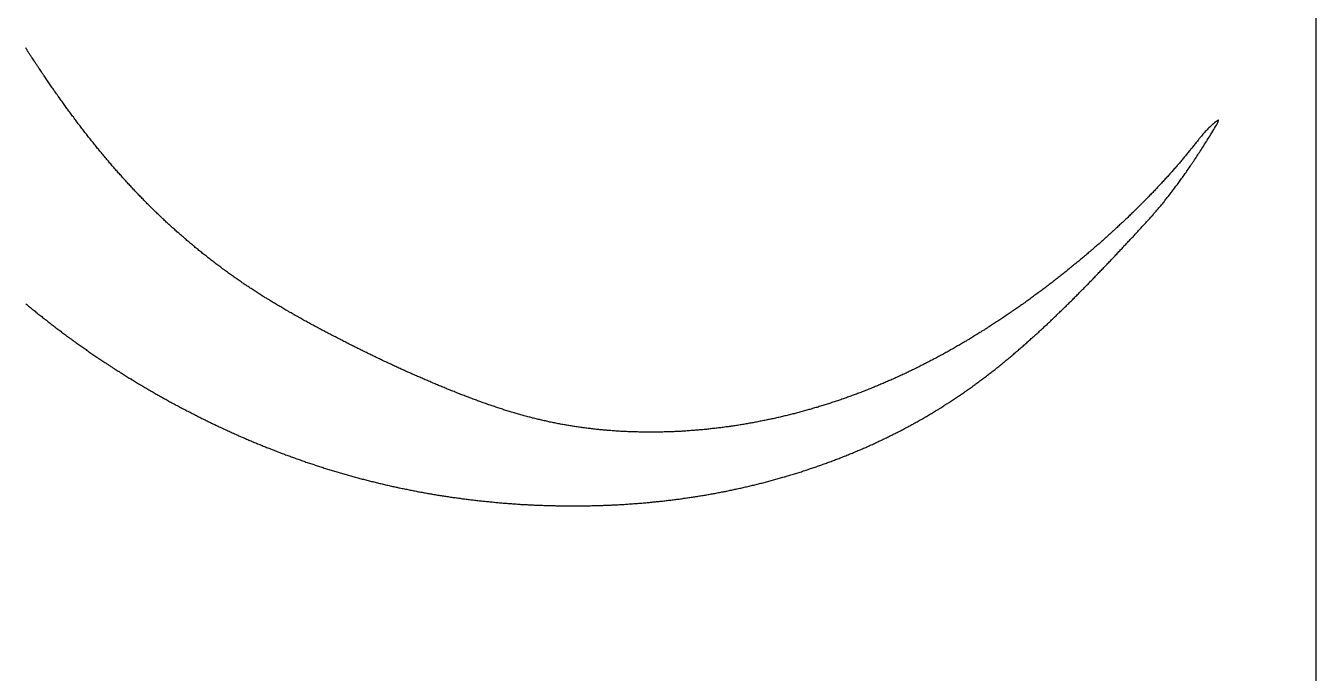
# Model space of a CAD drawing. Extents: x 63 to 788, y 423 to 1014.
# Drawn here: x 536.09 to 547, y 810.43 to 815.9 of the extents above; entities that cross this region are included whole.
import ezdxf

# ---------------------------------------------------------------- set-up
doc = ezdxf.new("R2010")
doc.units = 0
doc.header["$MEASUREMENT"] = 0
doc.layers.add('LAYER_1', color=7, linetype='CONTINUOUS')

msp = doc.modelspace()

# ---------------------------------------------------------------- linework, layer by layer
at = {"layer": 'LAYER_1', "color": 1}
msp.add_polyline3d([(546.998, 809.872, 0), (546.998, 810.524, 0), (546.998, 811.177, 0), (546.998, 811.83, 0), (546.998, 812.482, 0), (546.998, 813.135, 0), (546.998, 813.787, 0), (546.998, 814.44, 0), (546.998, 815.093, 0), (546.998, 815.745, 0), (546.998, 816.398, 0)], dxfattribs=at)
at = {"layer": 'LAYER_1', "color": 7}
msp.add_polyline3d([(536.087, 813.554, 0), (536.095, 813.547, 0), (536.102, 813.541, 0), (536.11, 813.535, 0), (536.118, 813.528, 0), (536.126, 813.522, 0), (536.134, 813.515, 0), (536.142, 813.509, 0), (536.15, 813.502, 0), (536.157, 813.496, 0), (536.165, 813.49, 0), (536.173, 813.483, 0), (536.181, 813.477, 0), (536.189, 813.47, 0), (536.197, 813.464, 0), (536.205, 813.458, 0), (536.213, 813.451, 0), (536.221, 813.445, 0), (536.229, 813.439, 0), (536.237, 813.432, 0), (536.245, 813.426, 0), (536.253, 813.42, 0), (536.261, 813.414, 0), (536.269, 813.407, 0), (536.277, 813.401, 0), (536.285, 813.395, 0), (536.293, 813.389, 0), (536.301, 813.382, 0), (536.309, 813.376, 0), (536.317, 813.37, 0), (536.325, 813.364, 0), (536.333, 813.358, 0), (536.341, 813.351, 0), (536.349, 813.345, 0), (536.357, 813.339, 0), (536.365, 813.333, 0), (536.374, 813.327, 0), (536.382, 813.321, 0), (536.39, 813.315, 0), (536.398, 813.309, 0), (536.406, 813.303, 0), (536.414, 813.297, 0), (536.422, 813.29, 0), (536.431, 813.284, 0), (536.439, 813.278, 0), (536.447, 813.272, 0), (536.455, 813.266, 0), (536.463, 813.26, 0), (536.472, 813.254, 0), (536.48, 813.248, 0), (536.488, 813.242, 0), (536.496, 813.236, 0), (536.505, 813.231, 0), (536.513, 813.225, 0), (536.521, 813.219, 0), (536.529, 813.213, 0), (536.538, 813.207, 0), (536.546, 813.201, 0), (536.554, 813.195, 0), (536.563, 813.189, 0), (536.571, 813.183, 0), (536.579, 813.178, 0), (536.588, 813.172, 0), (536.596, 813.166, 0), (536.604, 813.16, 0), (536.613, 813.154, 0), (536.621, 813.148, 0), (536.629, 813.143, 0), (536.638, 813.137, 0), (536.646, 813.131, 0), (536.655, 813.125, 0), (536.663, 813.12, 0), (536.671, 813.114, 0), (536.68, 813.108, 0), (536.688, 813.103, 0), (536.697, 813.097, 0), (536.705, 813.091, 0), (536.714, 813.085, 0), (536.722, 813.08, 0), (536.731, 813.074, 0), (536.739, 813.069, 0), (536.748, 813.063, 0), (536.756, 813.057, 0), (536.765, 813.052, 0), (536.773, 813.046, 0), (536.782, 813.041, 0), (536.79, 813.035, 0), (536.799, 813.029, 0), (536.807, 813.024, 0), (536.816, 813.018, 0), (536.824, 813.013, 0), (536.833, 813.007, 0), (536.841, 813.002, 0), (536.85, 812.996, 0), (536.859, 812.991, 0), (536.867, 812.985, 0), (536.876, 812.98, 0), (536.884, 812.974, 0), (536.893, 812.969, 0), (536.902, 812.964, 0), (536.91, 812.958, 0), (536.919, 812.953, 0), (536.927, 812.947, 0), (536.936, 812.942, 0), (536.945, 812.937, 0), (536.953, 812.931, 0), (536.962, 812.926, 0), (536.971, 812.921, 0), (536.979, 812.915, 0), (536.988, 812.91, 0), (536.997, 812.905, 0), (537.005, 812.899, 0), (537.014, 812.894, 0), (537.023, 812.889, 0), (537.032, 812.884, 0), (537.04, 812.878, 0), (537.049, 812.873, 0), (537.058, 812.868, 0), (537.067, 812.863, 0), (537.075, 812.857, 0), (537.084, 812.852, 0), (537.093, 812.847, 0), (537.102, 812.842, 0), (537.11, 812.837, 0), (537.119, 812.832, 0), (537.128, 812.827, 0), (537.137, 812.821, 0), (537.146, 812.816, 0), (537.154, 812.811, 0), (537.163, 812.806, 0), (537.172, 812.801, 0), (537.181, 812.796, 0), (537.19, 812.791, 0), (537.199, 812.786, 0), (537.207, 812.781, 0), (537.216, 812.776, 0), (537.225, 812.771, 0), (537.234, 812.766, 0), (537.243, 812.761, 0), (537.252, 812.756, 0), (537.261, 812.751, 0), (537.27, 812.746, 0), (537.278, 812.741, 0), (537.287, 812.736, 0), (537.296, 812.731, 0), (537.305, 812.726, 0), (537.314, 812.722, 0), (537.323, 812.717, 0), (537.332, 812.712, 0), (537.341, 812.707, 0), (537.35, 812.702, 0), (537.359, 812.697, 0), (537.368, 812.693, 0), (537.377, 812.688, 0), (537.386, 812.683, 0), (537.395, 812.678, 0), (537.404, 812.673, 0), (537.413, 812.669, 0), (537.422, 812.664, 0), (537.431, 812.659, 0), (537.44, 812.654, 0), (537.449, 812.65, 0), (537.458, 812.645, 0), (537.467, 812.64, 0), (537.476, 812.636, 0), (537.485, 812.631, 0), (537.494, 812.626, 0), (537.503, 812.622, 0), (537.512, 812.617, 0), (537.521, 812.613, 0), (537.53, 812.608, 0), (537.539, 812.603, 0), (537.548, 812.599, 0), (537.558, 812.594, 0), (537.567, 812.59, 0), (537.576, 812.585, 0), (537.585, 812.581, 0), (537.594, 812.576, 0), (537.603, 812.572, 0), (537.612, 812.567, 0), (537.621, 812.563, 0), (537.63, 812.558, 0), (537.64, 812.554, 0), (537.649, 812.549, 0), (537.658, 812.545, 0), (537.667, 812.54, 0), (537.676, 812.536, 0), (537.685, 812.532, 0), (537.695, 812.527, 0), (537.704, 812.523, 0), (537.713, 812.519, 0), (537.722, 812.514, 0), (537.731, 812.51, 0), (537.741, 812.506, 0), (537.75, 812.501, 0), (537.759, 812.497, 0), (537.768, 812.493, 0), (537.777, 812.488, 0), (537.787, 812.484, 0), (537.796, 812.48, 0), (537.805, 812.476, 0), (537.814, 812.472, 0), (537.824, 812.467, 0), (537.833, 812.463, 0), (537.842, 812.459, 0), (537.851, 812.455, 0), (537.861, 812.451, 0), (537.87, 812.447, 0), (537.879, 812.442, 0), (537.889, 812.438, 0), (537.898, 812.434, 0), (537.907, 812.43, 0), (537.917, 812.426, 0), (537.926, 812.422, 0), (537.935, 812.418, 0), (537.945, 812.414, 0), (537.954, 812.41, 0), (537.963, 812.406, 0), (537.973, 812.402, 0), (537.982, 812.398, 0), (537.991, 812.394, 0), (538.001, 812.39, 0), (538.01, 812.386, 0), (538.019, 812.382, 0), (538.029, 812.378, 0), (538.038, 812.374, 0), (538.047, 812.371, 0), (538.057, 812.367, 0), (538.066, 812.363, 0), (538.076, 812.359, 0), (538.085, 812.355, 0), (538.095, 812.351, 0), (538.104, 812.347, 0), (538.113, 812.344, 0), (538.123, 812.34, 0), (538.132, 812.336, 0), (538.142, 812.332, 0), (538.151, 812.329, 0), (538.161, 812.325, 0), (538.17, 812.321, 0), (538.179, 812.318, 0), (538.189, 812.314, 0), (538.198, 812.31, 0), (538.208, 812.307, 0), (538.217, 812.303, 0), (538.227, 812.299, 0), (538.236, 812.296, 0), (538.246, 812.292, 0), (538.255, 812.288, 0), (538.265, 812.285, 0), (538.274, 812.281, 0), (538.284, 812.278, 0), (538.293, 812.274, 0), (538.303, 812.271, 0), (538.312, 812.267, 0), (538.322, 812.264, 0), (538.331, 812.26, 0), (538.341, 812.257, 0), (538.351, 812.253, 0), (538.36, 812.25, 0), (538.37, 812.246, 0), (538.379, 812.243, 0), (538.389, 812.24, 0), (538.398, 812.236, 0), (538.408, 812.233, 0), (538.418, 812.23, 0), (538.427, 812.226, 0), (538.437, 812.223, 0), (538.446, 812.22, 0), (538.456, 812.216, 0), (538.466, 812.213, 0), (538.475, 812.21, 0), (538.485, 812.206, 0), (538.494, 812.203, 0), (538.504, 812.2, 0), (538.514, 812.197, 0), (538.523, 812.194, 0), (538.533, 812.19, 0), (538.543, 812.187, 0), (538.552, 812.184, 0), (538.562, 812.181, 0), (538.571, 812.178, 0), (538.581, 812.175, 0), (538.591, 812.172, 0), (538.6, 812.169, 0), (538.61, 812.165, 0), (538.62, 812.162, 0), (538.63, 812.159, 0), (538.639, 812.156, 0), (538.649, 812.153, 0), (538.659, 812.15, 0), (538.668, 812.147, 0), (538.678, 812.144, 0), (538.688, 812.141, 0), (538.697, 812.138, 0), (538.707, 812.136, 0), (538.717, 812.133, 0), (538.727, 812.13, 0), (538.736, 812.127, 0), (538.746, 812.124, 0), (538.756, 812.121, 0), (538.766, 812.118, 0), (538.775, 812.115, 0), (538.785, 812.113, 0), (538.795, 812.11, 0), (538.805, 812.107, 0), (538.814, 812.104, 0), (538.824, 812.102, 0), (538.834, 812.099, 0), (538.844, 812.096, 0), (538.853, 812.093, 0), (538.863, 812.091, 0), (538.873, 812.088, 0), (538.883, 812.085, 0), (538.893, 812.083, 0), (538.902, 812.08, 0), (538.912, 812.077, 0), (538.922, 812.075, 0), (538.932, 812.072, 0), (538.942, 812.07, 0), (538.952, 812.067, 0), (538.961, 812.065, 0), (538.971, 812.062, 0), (538.981, 812.06, 0), (538.991, 812.057, 0), (539.001, 812.055, 0), (539.011, 812.052, 0), (539.02, 812.05, 0), (539.03, 812.047, 0), (539.04, 812.045, 0), (539.05, 812.042, 0), (539.06, 812.04, 0), (539.07, 812.038, 0), (539.08, 812.035, 0), (539.089, 812.033, 0), (539.099, 812.031, 0), (539.109, 812.028, 0), (539.119, 812.026, 0), (539.129, 812.024, 0), (539.139, 812.021, 0), (539.149, 812.019, 0), (539.159, 812.017, 0), (539.169, 812.015, 0), (539.179, 812.012, 0), (539.188, 812.01, 0), (539.198, 812.008, 0), (539.208, 812.006, 0), (539.218, 812.004, 0), (539.228, 812.002, 0), (539.238, 811.999, 0), (539.248, 811.997, 0), (539.258, 811.995, 0), (539.268, 811.993, 0), (539.278, 811.991, 0), (539.288, 811.989, 0), (539.298, 811.987, 0), (539.308, 811.985, 0), (539.318, 811.983, 0), (539.328, 811.981, 0), (539.338, 811.979, 0), (539.348, 811.977, 0), (539.358, 811.975, 0), (539.368, 811.973, 0), (539.377, 811.971, 0), (539.387, 811.969, 0), (539.397, 811.967, 0), (539.407, 811.965, 0), (539.417, 811.964, 0), (539.427, 811.962, 0), (539.437, 811.96, 0), (539.447, 811.958, 0), (539.457, 811.956, 0), (539.467, 811.955, 0), (539.477, 811.953, 0), (539.487, 811.951, 0), (539.497, 811.949, 0), (539.507, 811.948, 0), (539.517, 811.946, 0), (539.527, 811.944, 0), (539.537, 811.942, 0), (539.548, 811.941, 0), (539.558, 811.939, 0), (539.568, 811.937, 0), (539.578, 811.936, 0), (539.588, 811.934, 0), (539.598, 811.933, 0), (539.608, 811.931, 0), (539.618, 811.929, 0), (539.628, 811.928, 0), (539.638, 811.926, 0), (539.648, 811.925, 0), (539.658, 811.923, 0), (539.668, 811.922, 0), (539.678, 811.92, 0), (539.688, 811.919, 0), (539.698, 811.917, 0), (539.708, 811.916, 0), (539.718, 811.915, 0), (539.728, 811.913, 0), (539.738, 811.912, 0), (539.748, 811.91, 0), (539.759, 811.909, 0), (539.769, 811.908, 0), (539.779, 811.906, 0), (539.789, 811.905, 0), (539.799, 811.904, 0), (539.809, 811.902, 0), (539.819, 811.901, 0), (539.829, 811.9, 0), (539.839, 811.899, 0), (539.849, 811.897, 0), (539.859, 811.896, 0), (539.869, 811.895, 0), (539.88, 811.894, 0), (539.89, 811.893, 0), (539.9, 811.891, 0), (539.91, 811.89, 0), (539.92, 811.889, 0), (539.93, 811.888, 0), (539.94, 811.887, 0), (539.95, 811.886, 0), (539.96, 811.885, 0), (539.97, 811.884, 0), (539.981, 811.883, 0), (539.991, 811.882, 0), (540.001, 811.881, 0), (540.011, 811.88, 0), (540.021, 811.879, 0), (540.031, 811.878, 0), (540.041, 811.877, 0), (540.051, 811.876, 0), (540.062, 811.875, 0), (540.072, 811.874, 0), (540.082, 811.873, 0), (540.092, 811.872, 0), (540.102, 811.871, 0), (540.112, 811.87, 0), (540.122, 811.869, 0), (540.132, 811.869, 0), (540.143, 811.868, 0), (540.153, 811.867, 0), (540.163, 811.866, 0), (540.173, 811.865, 0), (540.183, 811.865, 0), (540.193, 811.864, 0), (540.203, 811.863, 0), (540.214, 811.862, 0), (540.224, 811.862, 0), (540.234, 811.861, 0), (540.244, 811.86, 0), (540.254, 811.86, 0), (540.264, 811.859, 0), (540.274, 811.858, 0), (540.285, 811.858, 0), (540.295, 811.857, 0), (540.305, 811.857, 0), (540.315, 811.856, 0), (540.325, 811.856, 0), (540.335, 811.855, 0), (540.345, 811.854, 0), (540.356, 811.854, 0), (540.366, 811.853, 0), (540.376, 811.853, 0), (540.386, 811.852, 0), (540.396, 811.852, 0), (540.406, 811.852, 0), (540.416, 811.851, 0), (540.427, 811.851, 0), (540.437, 811.85, 0), (540.447, 811.85, 0), (540.457, 811.85, 0), (540.467, 811.849, 0), (540.477, 811.849, 0), (540.488, 811.849, 0), (540.498, 811.848, 0), (540.508, 811.848, 0), (540.518, 811.848, 0), (540.528, 811.847, 0), (540.538, 811.847, 0), (540.549, 811.847, 0), (540.559, 811.847, 0), (540.569, 811.846, 0), (540.579, 811.846, 0), (540.589, 811.846, 0), (540.599, 811.846, 0), (540.609, 811.846, 0), (540.62, 811.846, 0), (540.63, 811.845, 0), (540.64, 811.845, 0), (540.65, 811.845, 0), (540.66, 811.845, 0), (540.67, 811.845, 0), (540.681, 811.845, 0), (540.691, 811.845, 0), (540.701, 811.845, 0), (540.711, 811.845, 0), (540.721, 811.845, 0), (540.731, 811.845, 0), (540.742, 811.845, 0), (540.752, 811.845, 0), (540.762, 811.845, 0), (540.772, 811.845, 0), (540.782, 811.845, 0), (540.792, 811.845, 0), (540.802, 811.845, 0), (540.813, 811.846, 0), (540.823, 811.846, 0), (540.833, 811.846, 0), (540.843, 811.846, 0), (540.853, 811.846, 0), (540.863, 811.846, 0), (540.874, 811.847, 0), (540.884, 811.847, 0), (540.894, 811.847, 0), (540.904, 811.847, 0), (540.914, 811.848, 0), (540.924, 811.848, 0), (540.934, 811.848, 0), (540.945, 811.849, 0), (540.955, 811.849, 0), (540.965, 811.849, 0), (540.975, 811.85, 0), (540.985, 811.85, 0), (540.995, 811.85, 0), (541.005, 811.851, 0), (541.016, 811.851, 0), (541.026, 811.852, 0), (541.036, 811.852, 0), (541.046, 811.853, 0), (541.056, 811.853, 0), (541.066, 811.854, 0), (541.076, 811.854, 0), (541.087, 811.855, 0), (541.097, 811.855, 0), (541.107, 811.856, 0), (541.117, 811.856, 0), (541.127, 811.857, 0), (541.137, 811.857, 0), (541.147, 811.858, 0), (541.158, 811.859, 0), (541.168, 811.859, 0), (541.178, 811.86, 0), (541.188, 811.861, 0), (541.198, 811.861, 0), (541.208, 811.862, 0), (541.218, 811.863, 0), (541.228, 811.864, 0), (541.239, 811.864, 0), (541.249, 811.865, 0), (541.259, 811.866, 0), (541.269, 811.867, 0), (541.279, 811.868, 0), (541.289, 811.868, 0), (541.299, 811.869, 0), (541.309, 811.87, 0), (541.32, 811.871, 0), (541.33, 811.872, 0), (541.34, 811.873, 0), (541.35, 811.874, 0), (541.36, 811.875, 0), (541.37, 811.876, 0), (541.38, 811.877, 0), (541.39, 811.878, 0), (541.4, 811.879, 0), (541.41, 811.88, 0), (541.421, 811.881, 0), (541.431, 811.882, 0), (541.441, 811.883, 0), (541.451, 811.884, 0), (541.461, 811.885, 0), (541.471, 811.886, 0), (541.481, 811.887, 0), (541.491, 811.888, 0), (541.501, 811.89, 0), (541.511, 811.891, 0), (541.521, 811.892, 0), (541.532, 811.893, 0), (541.542, 811.894, 0), (541.552, 811.896, 0), (541.562, 811.897, 0), (541.572, 811.898, 0), (541.582, 811.899, 0), (541.592, 811.901, 0), (541.602, 811.902, 0), (541.612, 811.903, 0), (541.622, 811.905, 0), (541.632, 811.906, 0), (541.642, 811.908, 0), (541.652, 811.909, 0), (541.662, 811.91, 0), (541.673, 811.912, 0), (541.683, 811.913, 0), (541.693, 811.915, 0), (541.703, 811.916, 0), (541.713, 811.918, 0), (541.723, 811.919, 0), (541.733, 811.921, 0), (541.743, 811.922, 0), (541.753, 811.924, 0), (541.763, 811.925, 0), (541.773, 811.927, 0), (541.783, 811.929, 0), (541.793, 811.93, 0), (541.803, 811.932, 0), (541.813, 811.934, 0), (541.823, 811.935, 0), (541.833, 811.937, 0), (541.843, 811.939, 0), (541.853, 811.94, 0), (541.863, 811.942, 0), (541.873, 811.944, 0), (541.883, 811.946, 0), (541.893, 811.948, 0), (541.903, 811.949, 0), (541.913, 811.951, 0), (541.923, 811.953, 0), (541.933, 811.955, 0), (541.943, 811.957, 0), (541.953, 811.959, 0), (541.963, 811.961, 0), (541.973, 811.963, 0), (541.983, 811.965, 0), (541.993, 811.966, 0), (542.003, 811.968, 0), (542.013, 811.97, 0), (542.023, 811.972, 0), (542.033, 811.975, 0), (542.043, 811.977, 0), (542.053, 811.979, 0), (542.063, 811.981, 0), (542.073, 811.983, 0), (542.083, 811.985, 0), (542.093, 811.987, 0), (542.103, 811.989, 0), (542.113, 811.991, 0), (542.123, 811.994, 0), (542.133, 811.996, 0), (542.143, 811.998, 0), (542.152, 812, 0), (542.162, 812.003, 0), (542.172, 812.005, 0), (542.182, 812.007, 0), (542.192, 812.009, 0), (542.202, 812.012, 0), (542.212, 812.014, 0), (542.222, 812.016, 0), (542.232, 812.019, 0), (542.242, 812.021, 0), (542.252, 812.024, 0), (542.262, 812.026, 0), (542.272, 812.029, 0), (542.281, 812.031, 0), (542.291, 812.033, 0), (542.301, 812.036, 0), (542.311, 812.038, 0), (542.321, 812.041, 0), (542.331, 812.044, 0), (542.341, 812.046, 0), (542.351, 812.049, 0), (542.361, 812.051, 0), (542.37, 812.054, 0), (542.38, 812.057, 0), (542.39, 812.059, 0), (542.4, 812.062, 0), (542.41, 812.065, 0), (542.42, 812.067, 0), (542.43, 812.07, 0), (542.439, 812.073, 0), (542.449, 812.076, 0), (542.459, 812.078, 0), (542.469, 812.081, 0), (542.479, 812.084, 0), (542.489, 812.087, 0), (542.498, 812.09, 0), (542.508, 812.092, 0), (542.518, 812.095, 0), (542.528, 812.098, 0), (542.538, 812.101, 0), (542.547, 812.104, 0), (542.557, 812.107, 0), (542.567, 812.11, 0), (542.577, 812.113, 0), (542.586, 812.116, 0), (542.596, 812.119, 0), (542.606, 812.122, 0), (542.616, 812.125, 0), (542.625, 812.128, 0), (542.635, 812.131, 0), (542.645, 812.134, 0), (542.655, 812.138, 0), (542.664, 812.141, 0), (542.674, 812.144, 0), (542.684, 812.147, 0), (542.694, 812.15, 0), (542.703, 812.153, 0), (542.713, 812.157, 0), (542.723, 812.16, 0), (542.732, 812.163, 0), (542.742, 812.166, 0), (542.752, 812.17, 0), (542.761, 812.173, 0), (542.771, 812.176, 0), (542.781, 812.18, 0), (542.79, 812.183, 0), (542.8, 812.187, 0), (542.81, 812.19, 0), (542.819, 812.193, 0), (542.829, 812.197, 0), (542.838, 812.2, 0), (542.848, 812.204, 0), (542.858, 812.207, 0), (542.867, 812.211, 0), (542.877, 812.214, 0), (542.886, 812.218, 0), (542.896, 812.221, 0), (542.906, 812.225, 0), (542.915, 812.228, 0), (542.925, 812.232, 0), (542.934, 812.236, 0), (542.944, 812.239, 0), (542.953, 812.243, 0), (542.963, 812.247, 0), (542.972, 812.25, 0), (542.982, 812.254, 0), (542.991, 812.258, 0), (543.001, 812.262, 0), (543.01, 812.265, 0), (543.02, 812.269, 0), (543.029, 812.273, 0), (543.039, 812.277, 0), (543.048, 812.281, 0), (543.058, 812.284, 0), (543.067, 812.288, 0), (543.076, 812.292, 0), (543.086, 812.296, 0), (543.095, 812.3, 0), (543.105, 812.304, 0), (543.114, 812.308, 0), (543.123, 812.312, 0), (543.133, 812.316, 0), (543.142, 812.32, 0), (543.152, 812.324, 0), (543.161, 812.328, 0), (543.17, 812.332, 0), (543.18, 812.336, 0), (543.189, 812.34, 0), (543.198, 812.344, 0), (543.207, 812.348, 0), (543.217, 812.353, 0), (543.226, 812.357, 0), (543.235, 812.361, 0), (543.245, 812.365, 0), (543.254, 812.369, 0), (543.263, 812.373, 0), (543.272, 812.378, 0), (543.281, 812.382, 0), (543.291, 812.386, 0), (543.3, 812.391, 0), (543.309, 812.395, 0), (543.318, 812.399, 0), (543.327, 812.404, 0), (543.337, 812.408, 0), (543.346, 812.412, 0), (543.355, 812.417, 0), (543.364, 812.421, 0), (543.373, 812.426, 0), (543.382, 812.43, 0), (543.391, 812.434, 0), (543.4, 812.439, 0), (543.409, 812.443, 0), (543.419, 812.448, 0), (543.428, 812.453, 0), (543.437, 812.457, 0), (543.446, 812.462, 0), (543.455, 812.466, 0), (543.464, 812.471, 0), (543.473, 812.475, 0), (543.482, 812.48, 0), (543.491, 812.485, 0), (543.5, 812.489, 0), (543.509, 812.494, 0), (543.518, 812.499, 0), (543.526, 812.504, 0), (543.535, 812.508, 0), (543.544, 812.513, 0), (543.553, 812.518, 0), (543.562, 812.523, 0), (543.571, 812.527, 0), (543.58, 812.532, 0), (543.589, 812.537, 0), (543.597, 812.542, 0), (543.606, 812.547, 0), (543.615, 812.552, 0), (543.624, 812.557, 0), (543.633, 812.562, 0), (543.641, 812.567, 0), (543.65, 812.572, 0), (543.659, 812.576, 0), (543.668, 812.581, 0), (543.676, 812.586, 0), (543.685, 812.592, 0), (543.694, 812.597, 0), (543.702, 812.602, 0), (543.711, 812.607, 0), (543.72, 812.612, 0), (543.728, 812.617, 0), (543.737, 812.622, 0), (543.746, 812.627, 0), (543.754, 812.632, 0), (543.763, 812.638, 0), (543.771, 812.643, 0), (543.78, 812.648, 0), (543.789, 812.653, 0), (543.797, 812.658, 0), (543.806, 812.664, 0), (543.814, 812.669, 0), (543.823, 812.674, 0), (543.831, 812.68, 0), (543.84, 812.685, 0), (543.848, 812.69, 0), (543.856, 812.696, 0), (543.865, 812.701, 0), (543.873, 812.707, 0), (543.882, 812.712, 0), (543.89, 812.717, 0), (543.899, 812.723, 0), (543.907, 812.728, 0), (543.915, 812.734, 0), (543.924, 812.739, 0), (543.932, 812.745, 0), (543.94, 812.75, 0), (543.949, 812.756, 0), (543.957, 812.762, 0), (543.965, 812.767, 0), (543.974, 812.773, 0), (543.982, 812.778, 0), (543.99, 812.784, 0), (543.998, 812.79, 0), (544.007, 812.795, 0), (544.015, 812.801, 0), (544.023, 812.807, 0), (544.031, 812.813, 0), (544.04, 812.818, 0), (544.048, 812.824, 0), (544.056, 812.83, 0), (544.064, 812.836, 0), (544.072, 812.841, 0), (544.08, 812.847, 0), (544.089, 812.853, 0), (544.097, 812.859, 0), (544.105, 812.865, 0), (544.113, 812.871, 0), (544.121, 812.877, 0), (544.129, 812.883, 0), (544.137, 812.889, 0), (544.145, 812.895, 0), (544.154, 812.901, 0), (544.162, 812.907, 0), (544.17, 812.913, 0), (544.178, 812.919, 0), (544.186, 812.925, 0), (544.194, 812.931, 0), (544.202, 812.937, 0), (544.21, 812.943, 0), (544.218, 812.949, 0), (544.226, 812.956, 0), (544.234, 812.962, 0), (544.242, 812.968, 0), (544.25, 812.974, 0), (544.258, 812.98, 0), (544.266, 812.987, 0), (544.274, 812.993, 0), (544.282, 812.999, 0), (544.29, 813.005, 0), (544.298, 813.012, 0), (544.306, 813.018, 0), (544.314, 813.024, 0), (544.322, 813.031, 0), (544.33, 813.037, 0), (544.338, 813.044, 0), (544.346, 813.05, 0), (544.354, 813.057, 0), (544.361, 813.063, 0), (544.369, 813.07, 0), (544.377, 813.076, 0), (544.385, 813.083, 0), (544.393, 813.089, 0), (544.401, 813.096, 0), (544.409, 813.102, 0), (544.417, 813.109, 0), (544.425, 813.115, 0), (544.432, 813.122, 0), (544.44, 813.129, 0), (544.448, 813.135, 0), (544.456, 813.142, 0), (544.464, 813.149, 0), (544.472, 813.155, 0), (544.48, 813.162, 0), (544.487, 813.169, 0), (544.495, 813.176, 0), (544.503, 813.183, 0), (544.511, 813.189, 0), (544.519, 813.196, 0), (544.527, 813.203, 0), (544.534, 813.21, 0), (544.542, 813.217, 0), (544.55, 813.224, 0), (544.558, 813.231, 0), (544.566, 813.238, 0), (544.574, 813.245, 0), (544.581, 813.252, 0), (544.589, 813.259, 0), (544.597, 813.266, 0), (544.605, 813.273, 0), (544.613, 813.28, 0), (544.62, 813.287, 0), (544.628, 813.294, 0), (544.636, 813.301, 0), (544.644, 813.308, 0), (544.652, 813.315, 0), (544.659, 813.322, 0), (544.667, 813.33, 0), (544.675, 813.337, 0), (544.683, 813.344, 0), (544.691, 813.351, 0), (544.698, 813.358, 0), (544.706, 813.366, 0), (544.714, 813.373, 0), (544.722, 813.38, 0), (544.729, 813.387, 0), (544.737, 813.395, 0), (544.745, 813.402, 0), (544.753, 813.409, 0), (544.76, 813.417, 0), (544.768, 813.424, 0), (544.776, 813.431, 0), (544.783, 813.439, 0), (544.791, 813.446, 0), (544.799, 813.453, 0), (544.806, 813.461, 0), (544.814, 813.468, 0), (544.822, 813.476, 0), (544.829, 813.483, 0), (544.837, 813.49, 0), (544.845, 813.498, 0), (544.852, 813.505, 0), (544.86, 813.513, 0), (544.868, 813.52, 0), (544.875, 813.528, 0), (544.883, 813.535, 0), (544.89, 813.543, 0), (544.898, 813.55, 0), (544.905, 813.557, 0), (544.913, 813.565, 0), (544.921, 813.572, 0), (544.928, 813.58, 0), (544.936, 813.587, 0), (544.943, 813.595, 0), (544.951, 813.602, 0), (544.958, 813.61, 0), (544.966, 813.617, 0), (544.973, 813.625, 0), (544.98, 813.632, 0), (544.988, 813.639, 0), (544.995, 813.647, 0), (545.003, 813.654, 0), (545.01, 813.662, 0), (545.017, 813.669, 0), (545.025, 813.677, 0), (545.032, 813.684, 0), (545.039, 813.692, 0), (545.047, 813.699, 0), (545.054, 813.706, 0), (545.061, 813.714, 0), (545.069, 813.721, 0), (545.076, 813.729, 0), (545.083, 813.736, 0), (545.09, 813.744, 0), (545.097, 813.751, 0), (545.105, 813.758, 0), (545.112, 813.766, 0), (545.119, 813.773, 0), (545.126, 813.78, 0), (545.133, 813.788, 0), (545.14, 813.795, 0), (545.147, 813.802, 0), (545.154, 813.81, 0), (545.161, 813.817, 0), (545.168, 813.824, 0), (545.175, 813.832, 0), (545.182, 813.839, 0), (545.189, 813.846, 0), (545.196, 813.853, 0), (545.203, 813.861, 0), (545.21, 813.868, 0), (545.217, 813.875, 0), (545.224, 813.882, 0), (545.231, 813.889, 0), (545.237, 813.897, 0), (545.244, 813.904, 0), (545.251, 813.911, 0), (545.258, 813.918, 0), (545.264, 813.925, 0), (545.271, 813.932, 0), (545.278, 813.939, 0), (545.284, 813.946, 0), (545.291, 813.953, 0), (545.298, 813.96, 0), (545.304, 813.967, 0), (545.311, 813.974, 0), (545.317, 813.981, 0), (545.324, 813.988, 0), (545.33, 813.995, 0), (545.337, 814.002, 0), (545.343, 814.009, 0), (545.35, 814.015, 0), (545.356, 814.022, 0), (545.362, 814.029, 0), (545.369, 814.036, 0), (545.375, 814.043, 0), (545.381, 814.049, 0), (545.388, 814.056, 0), (545.394, 814.063, 0), (545.4, 814.069, 0), (545.406, 814.076, 0), (545.412, 814.083, 0), (545.419, 814.089, 0), (545.425, 814.096, 0), (545.431, 814.102, 0), (545.437, 814.109, 0), (545.443, 814.115, 0), (545.449, 814.121, 0), (545.455, 814.128, 0), (545.461, 814.134, 0), (545.466, 814.141, 0), (545.472, 814.147, 0), (545.478, 814.153, 0), (545.484, 814.159, 0), (545.49, 814.166, 0), (545.495, 814.172, 0), (545.501, 814.178, 0), (545.507, 814.184, 0), (545.513, 814.19, 0), (545.518, 814.197, 0), (545.524, 814.203, 0), (545.53, 814.209, 0), (545.535, 814.215, 0), (545.541, 814.221, 0), (545.546, 814.227, 0), (545.552, 814.233, 0), (545.557, 814.239, 0), (545.563, 814.246, 0), (545.569, 814.252, 0), (545.574, 814.258, 0), (545.58, 814.264, 0), (545.585, 814.27, 0), (545.591, 814.276, 0), (545.596, 814.282, 0), (545.601, 814.289, 0), (545.607, 814.295, 0), (545.612, 814.301, 0), (545.618, 814.307, 0), (545.623, 814.313, 0), (545.629, 814.32, 0), (545.634, 814.326, 0), (545.64, 814.332, 0), (545.645, 814.338, 0), (545.65, 814.345, 0), (545.656, 814.351, 0), (545.661, 814.357, 0), (545.667, 814.364, 0), (545.672, 814.37, 0), (545.678, 814.377, 0), (545.683, 814.383, 0), (545.689, 814.39, 0), (545.694, 814.397, 0), (545.7, 814.403, 0), (545.705, 814.41, 0), (545.711, 814.417, 0), (545.716, 814.423, 0), (545.722, 814.43, 0), (545.727, 814.437, 0), (545.733, 814.444, 0), (545.738, 814.451, 0), (545.744, 814.458, 0), (545.749, 814.465, 0), (545.755, 814.472, 0), (545.761, 814.479, 0), (545.766, 814.487, 0), (545.772, 814.494, 0), (545.778, 814.501, 0), (545.783, 814.509, 0), (545.789, 814.516, 0), (545.795, 814.524, 0), (545.801, 814.531, 0), (545.806, 814.539, 0), (545.812, 814.547, 0), (545.818, 814.555, 0), (545.824, 814.563, 0), (545.83, 814.571, 0), (545.836, 814.579, 0), (545.842, 814.587, 0), (545.848, 814.595, 0), (545.854, 814.604, 0), (545.86, 814.612, 0), (545.866, 814.621, 0), (545.872, 814.629, 0), (545.878, 814.638, 0), (545.884, 814.647, 0), (545.891, 814.656, 0), (545.897, 814.665, 0), (545.903, 814.674, 0), (545.91, 814.683, 0), (545.916, 814.692, 0), (545.923, 814.702, 0), (545.929, 814.711, 0), (545.936, 814.721, 0), (545.942, 814.731, 0), (545.949, 814.74, 0), (545.955, 814.75, 0), (545.962, 814.76, 0), (545.969, 814.771, 0), (545.976, 814.781, 0), (545.982, 814.791, 0), (545.989, 814.802, 0), (545.996, 814.812, 0), (546.003, 814.823, 0), (546.01, 814.834, 0), (546.018, 814.845, 0), (546.025, 814.856, 0), (546.032, 814.867, 0), (546.039, 814.879, 0), (546.047, 814.89, 0), (546.054, 814.902, 0), (546.061, 814.914, 0), (546.069, 814.926, 0), (546.076, 814.938, 0), (546.084, 814.95, 0), (546.092, 814.962, 0), (546.1, 814.975, 0), (546.107, 814.987, 0), (546.115, 815, 0), (546.123, 815.013, 0), (546.131, 815.026, 0), (546.139, 815.039, 0), (546.147, 815.052, 0), (546.154, 815.065, 0), (546.161, 815.076, 0), (546.166, 815.086, 0), (546.17, 815.095, 0), (546.172, 815.101, 0), (546.172, 815.105, 0), (546.169, 815.105, 0), (546.164, 815.103, 0), (546.157, 815.099, 0), (546.148, 815.093, 0), (546.139, 815.085, 0), (546.129, 815.076, 0), (546.119, 815.067, 0), (546.109, 815.059, 0), (546.1, 815.05, 0), (546.091, 815.042, 0), (546.083, 815.033, 0), (546.075, 815.025, 0), (546.067, 815.017, 0), (546.06, 815.01, 0), (546.053, 815.002, 0), (546.046, 814.994, 0), (546.039, 814.987, 0), (546.033, 814.98, 0), (546.027, 814.972, 0), (546.021, 814.965, 0), (546.015, 814.958, 0), (546.01, 814.951, 0), (546.004, 814.944, 0), (545.999, 814.937, 0), (545.993, 814.93, 0), (545.988, 814.924, 0), (545.983, 814.917, 0), (545.977, 814.91, 0), (545.972, 814.903, 0), (545.966, 814.896, 0), (545.961, 814.889, 0), (545.956, 814.882, 0), (545.95, 814.875, 0), (545.945, 814.868, 0), (545.939, 814.862, 0), (545.933, 814.855, 0), (545.928, 814.848, 0), (545.922, 814.841, 0), (545.916, 814.834, 0), (545.911, 814.827, 0), (545.905, 814.82, 0), (545.899, 814.813, 0), (545.894, 814.806, 0), (545.888, 814.799, 0), (545.882, 814.792, 0), (545.876, 814.785, 0), (545.87, 814.778, 0), (545.864, 814.771, 0), (545.859, 814.764, 0), (545.853, 814.757, 0), (545.847, 814.75, 0), (545.841, 814.743, 0), (545.835, 814.736, 0), (545.829, 814.729, 0), (545.823, 814.722, 0), (545.816, 814.715, 0), (545.81, 814.708, 0), (545.804, 814.701, 0), (545.798, 814.694, 0), (545.792, 814.687, 0), (545.786, 814.68, 0), (545.779, 814.673, 0), (545.773, 814.666, 0), (545.767, 814.659, 0), (545.761, 814.652, 0), (545.754, 814.645, 0), (545.748, 814.638, 0), (545.742, 814.63, 0), (545.735, 814.623, 0), (545.729, 814.616, 0), (545.722, 814.609, 0), (545.716, 814.602, 0), (545.709, 814.595, 0), (545.703, 814.588, 0), (545.696, 814.581, 0), (545.69, 814.574, 0), (545.683, 814.567, 0), (545.677, 814.56, 0), (545.67, 814.553, 0), (545.663, 814.546, 0), (545.657, 814.539, 0), (545.65, 814.531, 0), (545.643, 814.524, 0), (545.637, 814.517, 0), (545.63, 814.51, 0), (545.623, 814.503, 0), (545.616, 814.496, 0), (545.61, 814.489, 0), (545.603, 814.482, 0), (545.596, 814.475, 0), (545.589, 814.468, 0), (545.582, 814.461, 0), (545.575, 814.453, 0), (545.568, 814.446, 0), (545.561, 814.439, 0), (545.554, 814.432, 0), (545.547, 814.425, 0), (545.54, 814.418, 0), (545.533, 814.411, 0), (545.526, 814.404, 0), (545.519, 814.397, 0), (545.512, 814.39, 0), (545.505, 814.383, 0), (545.498, 814.375, 0), (545.491, 814.368, 0), (545.484, 814.361, 0), (545.476, 814.354, 0), (545.469, 814.347, 0), (545.462, 814.34, 0), (545.455, 814.333, 0), (545.447, 814.326, 0), (545.44, 814.319, 0), (545.433, 814.312, 0), (545.426, 814.305, 0), (545.418, 814.298, 0), (545.411, 814.291, 0), (545.404, 814.284, 0), (545.396, 814.276, 0), (545.389, 814.269, 0), (545.381, 814.262, 0), (545.374, 814.255, 0), (545.366, 814.248, 0), (545.359, 814.241, 0), (545.351, 814.234, 0), (545.344, 814.227, 0), (545.336, 814.22, 0), (545.329, 814.213, 0), (545.321, 814.206, 0), (545.314, 814.199, 0), (545.306, 814.192, 0), (545.299, 814.185, 0), (545.291, 814.178, 0), (545.283, 814.171, 0), (545.276, 814.164, 0), (545.268, 814.157, 0), (545.26, 814.15, 0), (545.253, 814.143, 0), (545.245, 814.136, 0), (545.237, 814.129, 0), (545.229, 814.122, 0), (545.222, 814.115, 0), (545.214, 814.108, 0), (545.206, 814.101, 0), (545.198, 814.094, 0), (545.19, 814.087, 0), (545.183, 814.08, 0), (545.175, 814.073, 0), (545.167, 814.066, 0), (545.159, 814.059, 0), (545.151, 814.052, 0), (545.143, 814.046, 0), (545.135, 814.039, 0), (545.127, 814.032, 0), (545.119, 814.025, 0), (545.111, 814.018, 0), (545.103, 814.011, 0), (545.095, 814.004, 0), (545.087, 813.997, 0), (545.079, 813.99, 0), (545.071, 813.984, 0), (545.063, 813.977, 0), (545.055, 813.97, 0), (545.047, 813.963, 0), (545.039, 813.956, 0), (545.031, 813.949, 0), (545.023, 813.943, 0), (545.015, 813.936, 0), (545.006, 813.929, 0), (544.998, 813.922, 0), (544.99, 813.915, 0), (544.982, 813.909, 0), (544.974, 813.902, 0), (544.965, 813.895, 0), (544.957, 813.888, 0), (544.949, 813.882, 0), (544.941, 813.875, 0), (544.933, 813.868, 0), (544.924, 813.861, 0), (544.916, 813.855, 0), (544.908, 813.848, 0), (544.899, 813.841, 0), (544.891, 813.835, 0), (544.883, 813.828, 0), (544.874, 813.821, 0), (544.866, 813.815, 0), (544.858, 813.808, 0), (544.849, 813.801, 0), (544.841, 813.795, 0), (544.833, 813.788, 0), (544.824, 813.781, 0), (544.816, 813.775, 0), (544.807, 813.768, 0), (544.799, 813.762, 0), (544.79, 813.755, 0), (544.782, 813.748, 0), (544.774, 813.742, 0), (544.765, 813.735, 0), (544.757, 813.729, 0), (544.748, 813.722, 0), (544.74, 813.716, 0), (544.731, 813.709, 0), (544.723, 813.703, 0), (544.714, 813.696, 0), (544.706, 813.69, 0), (544.697, 813.683, 0), (544.688, 813.677, 0), (544.68, 813.671, 0), (544.671, 813.664, 0), (544.663, 813.658, 0), (544.654, 813.651, 0), (544.646, 813.645, 0), (544.637, 813.639, 0), (544.628, 813.632, 0), (544.62, 813.626, 0), (544.611, 813.62, 0), (544.602, 813.613, 0), (544.594, 813.607, 0), (544.585, 813.601, 0), (544.576, 813.594, 0), (544.568, 813.588, 0), (544.559, 813.582, 0), (544.55, 813.576, 0), (544.542, 813.569, 0), (544.533, 813.563, 0), (544.524, 813.557, 0), (544.516, 813.551, 0), (544.507, 813.545, 0), (544.498, 813.538, 0), (544.489, 813.532, 0), (544.481, 813.526, 0), (544.472, 813.52, 0), (544.463, 813.514, 0), (544.454, 813.508, 0), (544.446, 813.502, 0), (544.437, 813.496, 0), (544.428, 813.49, 0), (544.419, 813.484, 0), (544.411, 813.478, 0), (544.402, 813.472, 0), (544.393, 813.466, 0), (544.384, 813.46, 0), (544.375, 813.454, 0), (544.367, 813.448, 0), (544.358, 813.442, 0), (544.349, 813.436, 0), (544.34, 813.43, 0), (544.331, 813.424, 0), (544.323, 813.418, 0), (544.314, 813.412, 0), (544.305, 813.407, 0), (544.296, 813.401, 0), (544.287, 813.395, 0), (544.278, 813.389, 0), (544.269, 813.383, 0), (544.261, 813.378, 0), (544.252, 813.372, 0), (544.243, 813.366, 0), (544.234, 813.36, 0), (544.225, 813.355, 0), (544.216, 813.349, 0), (544.207, 813.343, 0), (544.198, 813.338, 0), (544.19, 813.332, 0), (544.181, 813.327, 0), (544.172, 813.321, 0), (544.163, 813.315, 0), (544.154, 813.31, 0), (544.145, 813.304, 0), (544.136, 813.299, 0), (544.127, 813.293, 0), (544.118, 813.288, 0), (544.109, 813.282, 0), (544.1, 813.277, 0), (544.092, 813.271, 0), (544.083, 813.266, 0), (544.074, 813.261, 0), (544.065, 813.255, 0), (544.056, 813.25, 0), (544.047, 813.245, 0), (544.038, 813.239, 0), (544.029, 813.234, 0), (544.02, 813.229, 0), (544.011, 813.223, 0), (544.002, 813.218, 0), (543.993, 813.213, 0), (543.984, 813.208, 0), (543.975, 813.202, 0), (543.966, 813.197, 0), (543.957, 813.192, 0), (543.948, 813.187, 0), (543.939, 813.182, 0), (543.93, 813.177, 0), (543.921, 813.171, 0), (543.912, 813.166, 0), (543.903, 813.161, 0), (543.894, 813.156, 0), (543.885, 813.151, 0), (543.876, 813.146, 0), (543.867, 813.141, 0), (543.858, 813.136, 0), (543.849, 813.131, 0), (543.84, 813.126, 0), (543.831, 813.121, 0), (543.822, 813.116, 0), (543.813, 813.112, 0), (543.804, 813.107, 0), (543.795, 813.102, 0), (543.786, 813.097, 0), (543.776, 813.092, 0), (543.767, 813.087, 0), (543.758, 813.082, 0), (543.749, 813.078, 0), (543.74, 813.073, 0), (543.731, 813.068, 0), (543.722, 813.063, 0), (543.713, 813.059, 0), (543.704, 813.054, 0), (543.695, 813.049, 0), (543.685, 813.045, 0), (543.676, 813.04, 0), (543.667, 813.035, 0), (543.658, 813.031, 0), (543.649, 813.026, 0), (543.64, 813.022, 0), (543.631, 813.017, 0), (543.622, 813.013, 0), (543.612, 813.008, 0), (543.603, 813.004, 0), (543.594, 812.999, 0), (543.585, 812.995, 0), (543.576, 812.99, 0), (543.567, 812.986, 0), (543.557, 812.981, 0), (543.548, 812.977, 0), (543.539, 812.973, 0), (543.53, 812.968, 0), (543.521, 812.964, 0), (543.511, 812.96, 0), (543.502, 812.955, 0), (543.493, 812.951, 0), (543.484, 812.947, 0), (543.475, 812.943, 0), (543.465, 812.938, 0), (543.456, 812.934, 0), (543.447, 812.93, 0), (543.438, 812.926, 0), (543.428, 812.922, 0), (543.419, 812.917, 0), (543.41, 812.913, 0), (543.401, 812.909, 0), (543.391, 812.905, 0), (543.382, 812.901, 0), (543.373, 812.897, 0), (543.363, 812.893, 0), (543.354, 812.889, 0), (543.345, 812.885, 0), (543.336, 812.881, 0), (543.326, 812.877, 0), (543.317, 812.873, 0), (543.308, 812.869, 0), (543.298, 812.865, 0), (543.289, 812.861, 0), (543.28, 812.857, 0), (543.27, 812.854, 0), (543.261, 812.85, 0), (543.252, 812.846, 0), (543.242, 812.842, 0), (543.233, 812.838, 0), (543.223, 812.835, 0), (543.214, 812.831, 0), (543.205, 812.827, 0), (543.195, 812.823, 0), (543.186, 812.82, 0), (543.177, 812.816, 0), (543.167, 812.812, 0), (543.158, 812.809, 0), (543.148, 812.805, 0), (543.139, 812.802, 0), (543.129, 812.798, 0), (543.12, 812.794, 0), (543.111, 812.791, 0), (543.101, 812.787, 0), (543.092, 812.784, 0), (543.082, 812.78, 0), (543.073, 812.777, 0), (543.063, 812.773, 0), (543.054, 812.77, 0), (543.044, 812.767, 0), (543.035, 812.763, 0), (543.025, 812.76, 0), (543.016, 812.756, 0), (543.006, 812.753, 0), (542.997, 812.75, 0), (542.987, 812.746, 0), (542.978, 812.743, 0), (542.968, 812.74, 0), (542.959, 812.737, 0), (542.949, 812.733, 0), (542.94, 812.73, 0), (542.93, 812.727, 0), (542.921, 812.724, 0), (542.911, 812.721, 0), (542.902, 812.718, 0), (542.892, 812.714, 0), (542.883, 812.711, 0), (542.873, 812.708, 0), (542.863, 812.705, 0), (542.854, 812.702, 0), (542.844, 812.699, 0), (542.835, 812.696, 0), (542.825, 812.693, 0), (542.815, 812.69, 0), (542.806, 812.687, 0), (542.796, 812.684, 0), (542.786, 812.681, 0), (542.777, 812.678, 0), (542.767, 812.676, 0), (542.757, 812.673, 0), (542.748, 812.67, 0), (542.738, 812.667, 0), (542.728, 812.664, 0), (542.719, 812.661, 0), (542.709, 812.659, 0), (542.699, 812.656, 0), (542.69, 812.653, 0), (542.68, 812.651, 0), (542.67, 812.648, 0), (542.661, 812.645, 0), (542.651, 812.643, 0), (542.641, 812.64, 0), (542.631, 812.637, 0), (542.622, 812.635, 0), (542.612, 812.632, 0), (542.602, 812.63, 0), (542.592, 812.627, 0), (542.583, 812.624, 0), (542.573, 812.622, 0), (542.563, 812.62, 0), (542.553, 812.617, 0), (542.543, 812.615, 0), (542.534, 812.612, 0), (542.524, 812.61, 0), (542.514, 812.607, 0), (542.504, 812.605, 0), (542.494, 812.603, 0), (542.485, 812.6, 0), (542.475, 812.598, 0), (542.465, 812.596, 0), (542.455, 812.593, 0), (542.445, 812.591, 0), (542.435, 812.589, 0), (542.425, 812.587, 0), (542.415, 812.585, 0), (542.406, 812.582, 0), (542.396, 812.58, 0), (542.386, 812.578, 0), (542.376, 812.576, 0), (542.366, 812.574, 0), (542.356, 812.572, 0), (542.346, 812.57, 0), (542.336, 812.568, 0), (542.326, 812.566, 0), (542.316, 812.564, 0), (542.306, 812.562, 0), (542.296, 812.56, 0), (542.286, 812.558, 0), (542.276, 812.556, 0), (542.266, 812.554, 0), (542.256, 812.552, 0), (542.246, 812.55, 0), (542.236, 812.548, 0), (542.226, 812.547, 0), (542.216, 812.545, 0), (542.206, 812.543, 0), (542.196, 812.541, 0), (542.186, 812.539, 0), (542.176, 812.538, 0), (542.166, 812.536, 0), (542.156, 812.534, 0), (542.146, 812.533, 0), (542.136, 812.531, 0), (542.126, 812.529, 0), (542.116, 812.528, 0), (542.106, 812.526, 0), (542.096, 812.525, 0), (542.086, 812.523, 0), (542.075, 812.522, 0), (542.065, 812.52, 0), (542.055, 812.519, 0), (542.045, 812.517, 0), (542.035, 812.516, 0), (542.025, 812.514, 0), (542.015, 812.513, 0), (542.005, 812.512, 0), (541.995, 812.51, 0), (541.984, 812.509, 0), (541.974, 812.508, 0), (541.964, 812.506, 0), (541.954, 812.505, 0), (541.944, 812.504, 0), (541.934, 812.502, 0), (541.924, 812.501, 0), (541.913, 812.5, 0), (541.903, 812.499, 0), (541.893, 812.498, 0), (541.883, 812.497, 0), (541.873, 812.496, 0), (541.863, 812.494, 0), (541.852, 812.493, 0), (541.842, 812.492, 0), (541.832, 812.491, 0), (541.822, 812.49, 0), (541.812, 812.489, 0), (541.801, 812.488, 0), (541.791, 812.487, 0), (541.781, 812.487, 0), (541.771, 812.486, 0), (541.761, 812.485, 0), (541.75, 812.484, 0), (541.74, 812.483, 0), (541.73, 812.482, 0), (541.72, 812.482, 0), (541.709, 812.481, 0), (541.699, 812.48, 0), (541.689, 812.479, 0), (541.679, 812.479, 0), (541.669, 812.478, 0), (541.658, 812.477, 0), (541.648, 812.477, 0), (541.638, 812.476, 0), (541.628, 812.475, 0), (541.617, 812.475, 0), (541.607, 812.474, 0), (541.597, 812.474, 0), (541.587, 812.473, 0), (541.576, 812.473, 0), (541.566, 812.472, 0), (541.556, 812.472, 0), (541.546, 812.472, 0), (541.535, 812.471, 0), (541.525, 812.471, 0), (541.515, 812.471, 0), (541.505, 812.47, 0), (541.494, 812.47, 0), (541.484, 812.47, 0), (541.474, 812.469, 0), (541.464, 812.469, 0), (541.453, 812.469, 0), (541.443, 812.469, 0), (541.433, 812.469, 0), (541.423, 812.468, 0), (541.412, 812.468, 0), (541.402, 812.468, 0), (541.392, 812.468, 0), (541.382, 812.468, 0), (541.371, 812.468, 0), (541.361, 812.468, 0), (541.351, 812.468, 0), (541.341, 812.468, 0), (541.33, 812.468, 0), (541.32, 812.468, 0), (541.31, 812.469, 0), (541.3, 812.469, 0), (541.289, 812.469, 0), (541.279, 812.469, 0), (541.269, 812.469, 0), (541.259, 812.47, 0), (541.248, 812.47, 0), (541.238, 812.47, 0), (541.228, 812.47, 0), (541.218, 812.471, 0), (541.208, 812.471, 0), (541.197, 812.472, 0), (541.187, 812.472, 0), (541.177, 812.472, 0), (541.167, 812.473, 0), (541.156, 812.473, 0), (541.146, 812.474, 0), (541.136, 812.474, 0), (541.126, 812.475, 0), (541.115, 812.475, 0), (541.105, 812.476, 0), (541.095, 812.477, 0), (541.085, 812.477, 0), (541.075, 812.478, 0), (541.064, 812.479, 0), (541.054, 812.479, 0), (541.044, 812.48, 0), (541.034, 812.481, 0), (541.024, 812.482, 0), (541.013, 812.483, 0), (541.003, 812.483, 0), (540.993, 812.484, 0), (540.983, 812.485, 0), (540.973, 812.486, 0), (540.963, 812.487, 0), (540.952, 812.488, 0), (540.942, 812.489, 0), (540.932, 812.49, 0), (540.922, 812.491, 0), (540.912, 812.492, 0), (540.902, 812.493, 0), (540.891, 812.494, 0), (540.881, 812.496, 0), (540.871, 812.497, 0), (540.861, 812.498, 0), (540.851, 812.499, 0), (540.841, 812.5, 0), (540.831, 812.502, 0), (540.821, 812.503, 0), (540.81, 812.504, 0), (540.8, 812.506, 0), (540.79, 812.507, 0), (540.78, 812.508, 0), (540.77, 812.51, 0), (540.76, 812.511, 0), (540.75, 812.513, 0), (540.74, 812.514, 0), (540.73, 812.516, 0), (540.72, 812.517, 0), (540.71, 812.519, 0), (540.7, 812.521, 0), (540.689, 812.522, 0), (540.679, 812.524, 0), (540.669, 812.526, 0), (540.659, 812.527, 0), (540.649, 812.529, 0), (540.639, 812.531, 0), (540.629, 812.533, 0), (540.619, 812.534, 0), (540.609, 812.536, 0), (540.599, 812.538, 0), (540.589, 812.54, 0), (540.579, 812.542, 0), (540.569, 812.544, 0), (540.559, 812.546, 0), (540.549, 812.548, 0), (540.539, 812.55, 0), (540.529, 812.552, 0), (540.519, 812.554, 0), (540.51, 812.556, 0), (540.5, 812.558, 0), (540.49, 812.56, 0), (540.48, 812.563, 0), (540.47, 812.565, 0), (540.46, 812.567, 0), (540.45, 812.569, 0), (540.44, 812.572, 0), (540.43, 812.574, 0), (540.42, 812.576, 0), (540.411, 812.579, 0), (540.401, 812.581, 0), (540.391, 812.584, 0), (540.381, 812.586, 0), (540.371, 812.588, 0), (540.361, 812.591, 0), (540.351, 812.594, 0), (540.342, 812.596, 0), (540.332, 812.599, 0), (540.322, 812.601, 0), (540.312, 812.604, 0), (540.302, 812.607, 0), (540.293, 812.609, 0), (540.283, 812.612, 0), (540.273, 812.615, 0), (540.263, 812.617, 0), (540.254, 812.62, 0), (540.244, 812.623, 0), (540.234, 812.626, 0), (540.224, 812.629, 0), (540.215, 812.632, 0), (540.205, 812.635, 0), (540.195, 812.637, 0), (540.186, 812.64, 0), (540.176, 812.643, 0), (540.166, 812.646, 0), (540.156, 812.649, 0), (540.147, 812.652, 0), (540.137, 812.655, 0), (540.127, 812.658, 0), (540.118, 812.662, 0), (540.108, 812.665, 0), (540.098, 812.668, 0), (540.089, 812.671, 0), (540.079, 812.674, 0), (540.07, 812.677, 0), (540.06, 812.681, 0), (540.05, 812.684, 0), (540.041, 812.687, 0), (540.031, 812.69, 0), (540.022, 812.694, 0), (540.012, 812.697, 0), (540.002, 812.7, 0), (539.993, 812.703, 0), (539.983, 812.707, 0), (539.974, 812.71, 0), (539.964, 812.714, 0), (539.955, 812.717, 0), (539.945, 812.72, 0), (539.935, 812.724, 0), (539.926, 812.727, 0), (539.916, 812.731, 0), (539.907, 812.734, 0), (539.897, 812.738, 0), (539.888, 812.741, 0), (539.878, 812.745, 0), (539.869, 812.748, 0), (539.859, 812.752, 0), (539.85, 812.755, 0), (539.84, 812.759, 0), (539.831, 812.763, 0), (539.821, 812.766, 0), (539.812, 812.77, 0), (539.802, 812.773, 0), (539.793, 812.777, 0), (539.783, 812.781, 0), (539.774, 812.784, 0), (539.765, 812.788, 0), (539.755, 812.792, 0), (539.746, 812.796, 0), (539.736, 812.799, 0), (539.727, 812.803, 0), (539.717, 812.807, 0), (539.708, 812.811, 0), (539.698, 812.814, 0), (539.689, 812.818, 0), (539.68, 812.822, 0), (539.67, 812.826, 0), (539.661, 812.829, 0), (539.651, 812.833, 0), (539.642, 812.837, 0), (539.633, 812.841, 0), (539.623, 812.845, 0), (539.614, 812.849, 0), (539.605, 812.853, 0), (539.595, 812.856, 0), (539.586, 812.86, 0), (539.576, 812.864, 0), (539.567, 812.868, 0), (539.558, 812.872, 0), (539.548, 812.876, 0), (539.539, 812.88, 0), (539.53, 812.884, 0), (539.52, 812.888, 0), (539.511, 812.892, 0), (539.502, 812.896, 0), (539.492, 812.9, 0), (539.483, 812.904, 0), (539.474, 812.908, 0), (539.464, 812.912, 0), (539.455, 812.916, 0), (539.446, 812.92, 0), (539.437, 812.924, 0), (539.427, 812.928, 0), (539.418, 812.932, 0), (539.409, 812.936, 0), (539.399, 812.94, 0), (539.39, 812.944, 0), (539.381, 812.948, 0), (539.372, 812.952, 0), (539.362, 812.956, 0), (539.353, 812.96, 0), (539.344, 812.965, 0), (539.334, 812.969, 0), (539.325, 812.973, 0), (539.316, 812.977, 0), (539.307, 812.981, 0), (539.297, 812.985, 0), (539.288, 812.989, 0), (539.279, 812.994, 0), (539.27, 812.998, 0), (539.261, 813.002, 0), (539.251, 813.006, 0), (539.242, 813.01, 0), (539.233, 813.015, 0), (539.224, 813.019, 0), (539.215, 813.023, 0), (539.205, 813.027, 0), (539.196, 813.032, 0), (539.187, 813.036, 0), (539.178, 813.04, 0), (539.169, 813.045, 0), (539.159, 813.049, 0), (539.15, 813.053, 0), (539.141, 813.057, 0), (539.132, 813.062, 0), (539.123, 813.066, 0), (539.113, 813.07, 0), (539.104, 813.075, 0), (539.095, 813.079, 0), (539.086, 813.083, 0), (539.077, 813.088, 0), (539.068, 813.092, 0), (539.059, 813.096, 0), (539.049, 813.101, 0), (539.04, 813.105, 0), (539.031, 813.11, 0), (539.022, 813.114, 0), (539.013, 813.118, 0), (539.004, 813.123, 0), (538.995, 813.127, 0), (538.986, 813.132, 0), (538.976, 813.136, 0), (538.967, 813.141, 0), (538.958, 813.145, 0), (538.949, 813.15, 0), (538.94, 813.154, 0), (538.931, 813.159, 0), (538.922, 813.163, 0), (538.913, 813.167, 0), (538.904, 813.172, 0), (538.895, 813.177, 0), (538.886, 813.181, 0), (538.876, 813.186, 0), (538.867, 813.19, 0), (538.858, 813.195, 0), (538.849, 813.199, 0), (538.84, 813.204, 0), (538.831, 813.208, 0), (538.822, 813.213, 0), (538.813, 813.217, 0), (538.804, 813.222, 0), (538.795, 813.227, 0), (538.786, 813.231, 0), (538.777, 813.236, 0), (538.768, 813.24, 0), (538.759, 813.245, 0), (538.75, 813.25, 0), (538.741, 813.254, 0), (538.732, 813.259, 0), (538.723, 813.263, 0), (538.714, 813.268, 0), (538.705, 813.273, 0), (538.696, 813.277, 0), (538.687, 813.282, 0), (538.678, 813.287, 0), (538.669, 813.291, 0), (538.66, 813.296, 0), (538.651, 813.301, 0), (538.642, 813.306, 0), (538.633, 813.31, 0), (538.624, 813.315, 0), (538.615, 813.32, 0), (538.606, 813.324, 0), (538.597, 813.329, 0), (538.588, 813.334, 0), (538.579, 813.339, 0), (538.57, 813.343, 0), (538.561, 813.348, 0), (538.552, 813.353, 0), (538.543, 813.358, 0), (538.534, 813.363, 0), (538.525, 813.367, 0), (538.516, 813.372, 0), (538.507, 813.377, 0), (538.498, 813.382, 0), (538.489, 813.387, 0), (538.481, 813.392, 0), (538.472, 813.396, 0), (538.463, 813.401, 0), (538.454, 813.406, 0), (538.445, 813.411, 0), (538.436, 813.416, 0), (538.427, 813.421, 0), (538.418, 813.426, 0), (538.409, 813.431, 0), (538.401, 813.436, 0), (538.392, 813.441, 0), (538.383, 813.446, 0), (538.374, 813.451, 0), (538.365, 813.456, 0), (538.356, 813.461, 0), (538.348, 813.466, 0), (538.339, 813.471, 0), (538.33, 813.476, 0), (538.321, 813.481, 0), (538.312, 813.486, 0), (538.304, 813.491, 0), (538.295, 813.496, 0), (538.286, 813.501, 0), (538.277, 813.506, 0), (538.269, 813.511, 0), (538.26, 813.516, 0), (538.251, 813.521, 0), (538.242, 813.527, 0), (538.234, 813.532, 0), (538.225, 813.537, 0), (538.216, 813.542, 0), (538.207, 813.547, 0), (538.199, 813.553, 0), (538.19, 813.558, 0), (538.181, 813.563, 0), (538.173, 813.568, 0), (538.164, 813.574, 0), (538.155, 813.579, 0), (538.147, 813.584, 0), (538.138, 813.589, 0), (538.129, 813.595, 0), (538.121, 813.6, 0), (538.112, 813.605, 0), (538.104, 813.611, 0), (538.095, 813.616, 0), (538.086, 813.622, 0), (538.078, 813.627, 0), (538.069, 813.632, 0), (538.061, 813.638, 0), (538.052, 813.643, 0), (538.044, 813.649, 0), (538.035, 813.654, 0), (538.027, 813.66, 0), (538.018, 813.665, 0), (538.01, 813.671, 0), (538.001, 813.676, 0), (537.993, 813.682, 0), (537.984, 813.687, 0), (537.976, 813.693, 0), (537.967, 813.699, 0), (537.959, 813.704, 0), (537.95, 813.71, 0), (537.942, 813.715, 0), (537.934, 813.721, 0), (537.925, 813.727, 0), (537.917, 813.732, 0), (537.908, 813.738, 0), (537.9, 813.744, 0), (537.892, 813.75, 0), (537.883, 813.755, 0), (537.875, 813.761, 0), (537.867, 813.767, 0), (537.858, 813.773, 0), (537.85, 813.779, 0), (537.842, 813.785, 0), (537.834, 813.79, 0), (537.825, 813.796, 0), (537.817, 813.802, 0), (537.809, 813.808, 0), (537.801, 813.814, 0), (537.792, 813.82, 0), (537.784, 813.826, 0), (537.776, 813.832, 0), (537.768, 813.838, 0), (537.76, 813.844, 0), (537.751, 813.85, 0), (537.743, 813.856, 0), (537.735, 813.862, 0), (537.727, 813.868, 0), (537.719, 813.874, 0), (537.711, 813.88, 0), (537.703, 813.886, 0), (537.695, 813.892, 0), (537.686, 813.899, 0), (537.678, 813.905, 0), (537.67, 813.911, 0), (537.662, 813.917, 0), (537.654, 813.923, 0), (537.646, 813.93, 0), (537.638, 813.936, 0), (537.63, 813.942, 0), (537.622, 813.948, 0), (537.614, 813.955, 0), (537.606, 813.961, 0), (537.598, 813.967, 0), (537.59, 813.973, 0), (537.582, 813.98, 0), (537.575, 813.986, 0), (537.567, 813.993, 0), (537.559, 813.999, 0), (537.551, 814.005, 0), (537.543, 814.012, 0), (537.535, 814.018, 0), (537.527, 814.025, 0), (537.519, 814.031, 0), (537.512, 814.038, 0), (537.504, 814.044, 0), (537.496, 814.051, 0), (537.488, 814.057, 0), (537.48, 814.064, 0), (537.473, 814.07, 0), (537.465, 814.077, 0), (537.457, 814.083, 0), (537.449, 814.09, 0), (537.442, 814.096, 0), (537.434, 814.103, 0), (537.426, 814.11, 0), (537.419, 814.116, 0), (537.411, 814.123, 0), (537.403, 814.13, 0), (537.396, 814.136, 0), (537.388, 814.143, 0), (537.38, 814.15, 0), (537.373, 814.156, 0), (537.365, 814.163, 0), (537.358, 814.17, 0), (537.35, 814.177, 0), (537.343, 814.184, 0), (537.335, 814.19, 0), (537.327, 814.197, 0), (537.32, 814.204, 0), (537.312, 814.211, 0), (537.305, 814.218, 0), (537.297, 814.225, 0), (537.29, 814.231, 0), (537.283, 814.238, 0), (537.275, 814.245, 0), (537.268, 814.252, 0), (537.26, 814.259, 0), (537.253, 814.266, 0), (537.245, 814.273, 0), (537.238, 814.28, 0), (537.231, 814.287, 0), (537.223, 814.294, 0), (537.216, 814.301, 0), (537.209, 814.308, 0), (537.201, 814.315, 0), (537.194, 814.322, 0), (537.187, 814.329, 0), (537.179, 814.336, 0), (537.172, 814.343, 0), (537.165, 814.35, 0), (537.158, 814.357, 0), (537.15, 814.365, 0), (537.143, 814.372, 0), (537.136, 814.379, 0), (537.129, 814.386, 0), (537.122, 814.393, 0), (537.114, 814.4, 0), (537.107, 814.408, 0), (537.1, 814.415, 0), (537.093, 814.422, 0), (537.086, 814.429, 0), (537.079, 814.437, 0), (537.072, 814.444, 0), (537.065, 814.451, 0), (537.058, 814.458, 0), (537.05, 814.466, 0), (537.043, 814.473, 0), (537.036, 814.48, 0), (537.029, 814.488, 0), (537.022, 814.495, 0), (537.015, 814.502, 0), (537.008, 814.51, 0), (537.002, 814.517, 0), (536.995, 814.524, 0), (536.988, 814.532, 0), (536.981, 814.539, 0), (536.974, 814.547, 0), (536.967, 814.554, 0), (536.96, 814.562, 0), (536.953, 814.569, 0), (536.946, 814.577, 0), (536.939, 814.584, 0), (536.933, 814.592, 0), (536.926, 814.599, 0), (536.919, 814.607, 0), (536.912, 814.614, 0), (536.905, 814.622, 0), (536.899, 814.629, 0), (536.892, 814.637, 0), (536.885, 814.644, 0), (536.878, 814.652, 0), (536.872, 814.659, 0), (536.865, 814.667, 0), (536.858, 814.675, 0), (536.851, 814.682, 0), (536.845, 814.69, 0), (536.838, 814.698, 0), (536.831, 814.705, 0), (536.825, 814.713, 0), (536.818, 814.721, 0), (536.812, 814.728, 0), (536.805, 814.736, 0), (536.798, 814.744, 0), (536.792, 814.751, 0), (536.785, 814.759, 0), (536.779, 814.767, 0), (536.772, 814.775, 0), (536.766, 814.782, 0), (536.759, 814.79, 0), (536.753, 814.798, 0), (536.746, 814.806, 0), (536.74, 814.814, 0), (536.733, 814.821, 0), (536.727, 814.829, 0), (536.72, 814.837, 0), (536.714, 814.845, 0), (536.707, 814.853, 0), (536.701, 814.86, 0), (536.694, 814.868, 0), (536.688, 814.876, 0), (536.682, 814.884, 0), (536.675, 814.892, 0), (536.669, 814.9, 0), (536.662, 814.908, 0), (536.656, 814.916, 0), (536.65, 814.924, 0), (536.643, 814.932, 0), (536.637, 814.94, 0), (536.631, 814.947, 0), (536.625, 814.955, 0), (536.618, 814.963, 0), (536.612, 814.971, 0), (536.606, 814.979, 0), (536.599, 814.987, 0), (536.593, 814.995, 0), (536.587, 815.003, 0), (536.581, 815.011, 0), (536.575, 815.019, 0), (536.568, 815.027, 0), (536.562, 815.035, 0), (536.556, 815.044, 0), (536.55, 815.052, 0), (536.544, 815.06, 0), (536.538, 815.068, 0), (536.531, 815.076, 0), (536.525, 815.084, 0), (536.519, 815.092, 0), (536.513, 815.1, 0), (536.507, 815.108, 0), (536.501, 815.116, 0), (536.495, 815.124, 0), (536.489, 815.133, 0), (536.483, 815.141, 0), (536.477, 815.149, 0), (536.471, 815.157, 0), (536.464, 815.165, 0), (536.458, 815.173, 0), (536.452, 815.182, 0), (536.446, 815.19, 0), (536.44, 815.198, 0), (536.434, 815.206, 0), (536.428, 815.214, 0), (536.423, 815.222, 0), (536.417, 815.231, 0), (536.411, 815.239, 0), (536.405, 815.247, 0), (536.399, 815.255, 0), (536.393, 815.264, 0), (536.387, 815.272, 0), (536.381, 815.28, 0), (536.375, 815.288, 0), (536.369, 815.297, 0), (536.363, 815.305, 0), (536.358, 815.313, 0), (536.352, 815.322, 0), (536.346, 815.33, 0), (536.34, 815.338, 0), (536.334, 815.346, 0), (536.328, 815.355, 0), (536.323, 815.363, 0), (536.317, 815.371, 0), (536.311, 815.38, 0), (536.305, 815.388, 0), (536.299, 815.396, 0), (536.294, 815.405, 0), (536.288, 815.413, 0), (536.282, 815.421, 0), (536.276, 815.43, 0), (536.271, 815.438, 0), (536.265, 815.447, 0), (536.259, 815.455, 0), (536.253, 815.463, 0), (536.248, 815.472, 0), (536.242, 815.48, 0), (536.236, 815.488, 0), (536.231, 815.497, 0), (536.225, 815.505, 0), (536.219, 815.514, 0), (536.214, 815.522, 0), (536.208, 815.531, 0), (536.202, 815.539, 0), (536.197, 815.547, 0), (536.191, 815.556, 0), (536.186, 815.564, 0), (536.18, 815.573, 0), (536.174, 815.581, 0), (536.169, 815.59, 0), (536.163, 815.598, 0), (536.158, 815.607, 0), (536.152, 815.615, 0), (536.147, 815.624, 0), (536.141, 815.632, 0), (536.135, 815.64, 0), (536.13, 815.649, 0), (536.124, 815.657, 0), (536.119, 815.666, 0), (536.113, 815.674, 0), (536.108, 815.683, 0), (536.102, 815.691, 0), (536.097, 815.7, 0), (536.091, 815.709, 0), (536.086, 815.717, 0)], dxfattribs=at)

doc.saveas('drawing.dxf')
